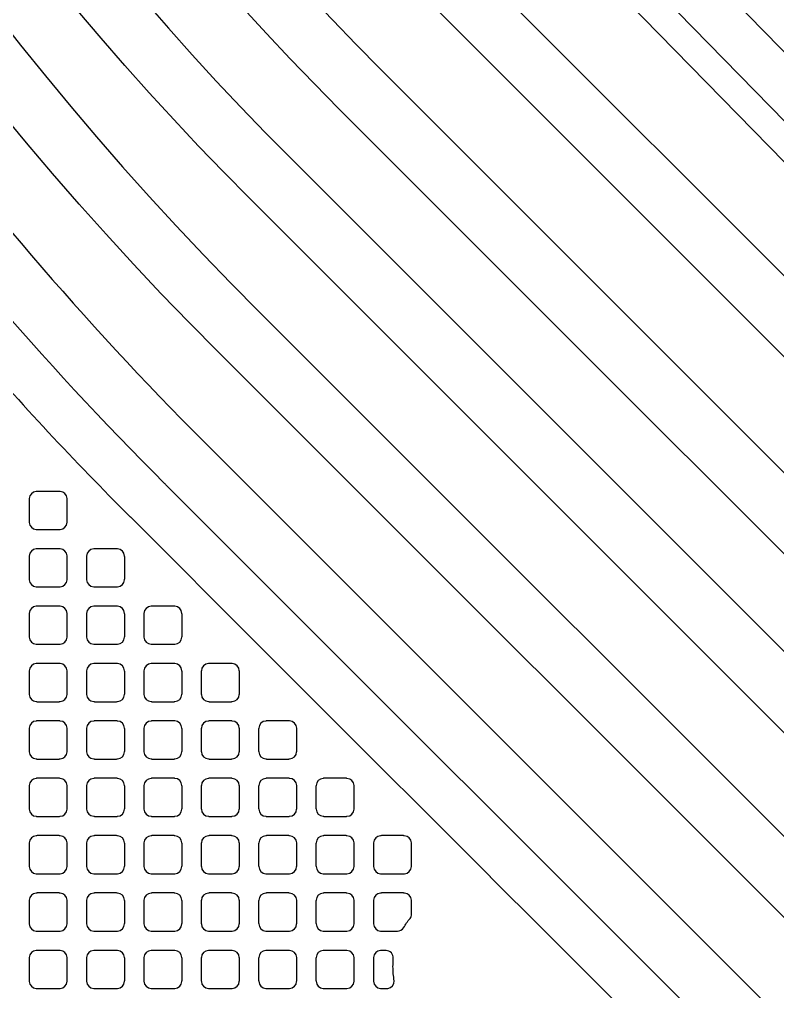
# Model space of a CAD drawing. Extents: x 0 to 248, y 0 to 175.
# Drawn here: x 88.666 to 90.68, y 141.885 to 144.467 of the extents above; entities that cross this region are included whole.
import ezdxf

# ---------------------------------------------------------------- set-up
doc = ezdxf.new("R2010")
doc.units = 0
doc.layers.add('gbr-dxf', color=7, linetype='Continuous')

msp = doc.modelspace()

# ---------------------------------------------------------------- linework, layer by layer
at = {"layer": 'gbr-dxf', "linetype": 'Continuous'}
for points in [[(92.4568, 139.2832, 0.121503), (90.8736, 141.9041, -0.008636), (90.872, 141.9058), (89.1955, 143.582, -0.008712), (89.1938, 143.5837, -0.198755), (86.6473, 149.73, -0.011889)], [(86.7997, 149.7335, 0.198929), (89.3032, 143.6898, -0.008685), (89.3049, 143.6882), (90.9814, 142.0119, -0.008773), (90.983, 142.0102, -0.121503), (92.603, 139.3263, -0.017805)], [(92.791, 139.3798, 0.121763), (91.1195, 142.1497, -0.008691), (91.1179, 142.1514), (89.279, 143.9902, -0.008915), (89.2774, 143.9919, -0.198702), (86.9933, 149.5055, -0.011933)], [(87.1457, 149.509, 0.198897), (89.3868, 144.098, -0.008509), (89.3884, 144.0964), (91.2273, 142.2575, -0.008751), (91.2289, 142.2558, -0.121762), (92.9373, 139.4227, -0.017203)], [(93.1142, 139.4709, 0.122078), (91.3569, 142.3872, -0.008495), (91.3554, 142.3888), (89.5165, 144.2277, -0.008901), (89.5148, 144.2294, -0.198823), (87.3288, 149.5094, -0.007746)], [(87.4812, 149.5075, 0.198838), (89.6243, 144.3355, -0.008522), (89.6258, 144.3339), (91.4647, 142.495, -0.008926), (91.4664, 142.4932, -0.121858), (93.2587, 139.5196, -0.022069)], [(93.47, 139.5743, 0.12221), (91.6203, 142.6472, -0.008815), (91.6186, 142.6488), (89.7781, 144.4893, -0.01398), (89.7753, 144.4922, -0.198689), (87.6987, 149.5077, -0.007704)], [(87.8511, 149.5097, 0.198911), (89.8859, 144.5971, -0.013711), (89.8887, 144.5942), (91.7247, 142.7582, -0.008541), (91.7264, 142.7566, -0.122231), (93.6151, 139.6209, -0.016533)], [(94.0783, 137.5351, 0.196009), (91.9132, 142.846, -0.019381), (91.9113, 142.8481), (90.1557, 144.6432, -0.042234), (90.1514, 144.648, -0.048731), (88.8015, 146.8421, -0.077425), (88.7976, 146.8531, -0.046914), (88.707, 147.8136, -0.010897), (88.707, 147.815), (88.707, 147.8155, -0.016733), (88.7071, 147.8178), (88.7071, 149.4567, -0.014135)], [(88.7833, 149.4587), (88.7833, 147.8155, -0.014012), (88.7832, 147.8136, 0.046654), (88.8715, 146.8724, 0.048616), (90.2105, 144.6961), (91.9677, 142.8993, -0.019718), (91.9697, 142.8972, -0.195845), (94.1545, 137.5371, -0.014149)], [(86.6478, 148.0695, 0.07327), (87.4091, 145.8289, -0.0085), (87.4101, 145.8269), (87.5696, 145.516, -0.007866), (87.5705, 145.5142, 0.077048), (89.1565, 143.3449, -0.013913), (89.1595, 143.3421), (90.7355, 141.766, -0.008796)], [(90.6261, 141.6599), (89.0545, 143.2315, -0.013659), (89.0516, 143.2343, -0.077228), (87.4341, 145.4462, -0.009209), (87.433, 145.4484), (87.2735, 145.7594, -0.008596)], [(87.2755, 145.3647, 0.006915), (87.3941, 145.1431, 0.283708), (87.4129, 145.1336, -0.042373), (87.4133, 145.1336), (87.438, 145.1366, -0.318565), (87.4639, 145.1226, 0.008601), (87.6205, 144.8539, -0.030858), (87.6221, 144.8512, 0.00782), (87.7725, 144.6118, -0.028261), (87.774, 144.6095, 0.034835), (88.5327, 143.604, -0.014848), (88.5336, 143.6031, 0.017277), (88.96, 143.146, -0.023954), (88.9618, 143.1444), (89.3066, 142.7996), (89.3068, 142.7993), (89.4463, 142.6599), (89.4465, 142.6596), (89.9162, 142.19), (89.9164, 142.1897), (90.0559, 142.0503), (90.0561, 142.05), (90.5258, 141.5804)], [(93.1466, 141.7185, 0.017101), (92.878, 142.0918, -0.027017), (92.8764, 142.0939, 0.01976), (92.535, 142.501, -0.020136), (92.5337, 142.5024, 0.007568), (92.5306, 142.5059), (92.5301, 142.5064), (92.0916, 142.9545, -0.016053), (92.0906, 142.9555), (92.0677, 142.9792, -0.023246), (92.0662, 142.9808), (92.0599, 142.9874, -0.014656), (92.059, 142.9883), (91.6484, 143.4082, -0.01468), (91.6475, 143.4091), (90.3093, 144.7772, -0.045648)]]:
    msp.add_lwpolyline(points, format="xyb", dxfattribs=at)
for points in [[(88.6918, 143.1328, -0.098843), (88.6922, 143.1309, 0.393729), (88.7111, 143.1121, -0.095482), (88.7129, 143.1117), (88.7721, 143.1117, -0.104567), (88.7741, 143.1121, 0.393729), (88.793, 143.131, -0.09841), (88.7934, 143.1329), (88.7934, 143.192, -0.101214), (88.793, 143.194, 0.393729), (88.7741, 143.2128, -0.092282), (88.7723, 143.2132), (88.7129, 143.2132, -0.095462), (88.7111, 143.2128, 0.393729), (88.6922, 143.1939, -0.101678), (88.6918, 143.192)], [(88.6918, 142.9804, -0.098843), (88.6922, 142.9785, 0.393729), (88.7111, 142.9597, -0.092282), (88.7129, 142.9593), (88.7722, 142.9593, -0.101214), (88.7741, 142.9597, 0.393729), (88.793, 142.9786, -0.09841), (88.7934, 142.9805), (88.7934, 143.0396, -0.101214), (88.793, 143.0416, 0.393729), (88.7741, 143.0604, -0.095482), (88.7722, 143.0609), (88.713, 143.0609, -0.098843), (88.7111, 143.0604, 0.393729), (88.6922, 143.0415, -0.101678), (88.6918, 143.0396)], [(88.8442, 142.9805, -0.098843), (88.8447, 142.9786, 0.393729), (88.8635, 142.9597, -0.101678), (88.8655, 142.9593), (88.9246, 142.9593, -0.098843), (88.9265, 142.9597, 0.393729), (88.9454, 142.9786, -0.09841), (88.9458, 142.9805), (88.9458, 143.0396, -0.101214), (88.9453, 143.0415, 0.393729), (88.9265, 143.0604, -0.09841), (88.9246, 143.0609), (88.8654, 143.0609, -0.101214), (88.8635, 143.0604, 0.393729), (88.8446, 143.0415, -0.088868), (88.8442, 143.0398)], [(88.6918, 142.828, -0.098843), (88.6922, 142.8261, 0.393729), (88.7111, 142.8073, -0.088868), (88.7128, 142.8069), (88.7722, 142.8069, -0.098843), (88.7741, 142.8073, 0.393729), (88.793, 142.8262, -0.09841), (88.7934, 142.8281), (88.7934, 142.8872, -0.101214), (88.793, 142.8892, 0.393729), (88.7741, 142.908, -0.09841), (88.7722, 142.9085), (88.713, 142.9085, -0.101214), (88.7111, 142.908, 0.393729), (88.6922, 142.8891, -0.101678), (88.6918, 142.8872)], [(88.8442, 142.8281, -0.098843), (88.8447, 142.8262, 0.393729), (88.8635, 142.8073, -0.09841), (88.8654, 142.8069), (88.9246, 142.8069, -0.095462), (88.9265, 142.8073, 0.393729), (88.9454, 142.8262, -0.09841), (88.9458, 142.8281), (88.9458, 142.8872, -0.101214), (88.9453, 142.8891, 0.393729), (88.9265, 142.908, -0.101678), (88.9245, 142.9085), (88.8655, 142.9085, -0.104567), (88.8635, 142.908, 0.393729), (88.8446, 142.8891, -0.088868), (88.8442, 142.8874)], [(88.9966, 142.828, -0.095462), (88.997, 142.8262, 0.393729), (89.0159, 142.8073, -0.092282), (89.0177, 142.8069), (89.0771, 142.8069, -0.089302), (89.0788, 142.8073, 0.393729), (89.0977, 142.8261, -0.101678), (89.0982, 142.8281), (89.0982, 142.8874, -0.092621), (89.0978, 142.8892, 0.393729), (89.0789, 142.9081, -0.095482), (89.0771, 142.9085), (89.0178, 142.9085, -0.098843), (89.0159, 142.908, 0.393729), (88.9971, 142.8892, -0.09841), (88.9966, 142.8873)], [(88.6918, 142.6756, -0.098843), (88.6922, 142.6737, 0.393729), (88.7111, 142.6549, -0.09841), (88.713, 142.6544), (88.7721, 142.6544, -0.10699), (88.7741, 142.6549, 0.393729), (88.793, 142.6738, -0.09841), (88.7934, 142.6757), (88.7934, 142.7348, -0.101214), (88.793, 142.7368, 0.393729), (88.7741, 142.7556, -0.101678), (88.7721, 142.7561), (88.7131, 142.7561, -0.104567), (88.7111, 142.7556, 0.393729), (88.6922, 142.7367, -0.101678), (88.6918, 142.7348)], [(88.8442, 142.6757, -0.098843), (88.8447, 142.6738, 0.393729), (88.8635, 142.6549, -0.107228), (88.8656, 142.6544), (88.9245, 142.6544, -0.104567), (88.9265, 142.6549, 0.393729), (88.9454, 142.6738, -0.09841), (88.9458, 142.6757), (88.9458, 142.7348, -0.101214), (88.9453, 142.7367, 0.393729), (88.9265, 142.7556, -0.104195), (88.9245, 142.7561), (88.8655, 142.7561, -0.10699), (88.8635, 142.7556, 0.393729), (88.8446, 142.7367, -0.088868), (88.8442, 142.735)], [(88.9966, 142.6756, -0.095462), (88.997, 142.6738, 0.393729), (89.0159, 142.6549, -0.101678), (89.0178, 142.6544), (89.0769, 142.6544, -0.098843), (89.0788, 142.6549, 0.393729), (89.0977, 142.6737, -0.101678), (89.0982, 142.6757), (89.0982, 142.735, -0.092621), (89.0978, 142.7368, 0.393729), (89.0789, 142.7557, -0.09841), (89.077, 142.7561), (89.0179, 142.7561, -0.101214), (89.0159, 142.7556, 0.393729), (88.9971, 142.7368, -0.09841), (88.9966, 142.7349)], [(89.149, 142.6756, -0.095462), (89.1494, 142.6737, 0.393729), (89.1683, 142.6549, -0.09841), (89.1702, 142.6544), (89.2293, 142.6544, -0.10699), (89.2313, 142.6549, 0.393729), (89.2502, 142.6738, -0.088868), (89.2506, 142.6755), (89.2506, 142.735, -0.092621), (89.2502, 142.7368, 0.393729), (89.2313, 142.7556, -0.101678), (89.2293, 142.7561), (89.1703, 142.7561, -0.104567), (89.1683, 142.7556, 0.393729), (89.1494, 142.7367, -0.09841), (89.149, 142.7348)], [(88.6918, 142.5232, -0.098843), (88.6922, 142.5213, 0.393729), (88.7111, 142.5025, -0.095482), (88.7129, 142.5021), (88.7721, 142.5021, -0.104567), (88.7741, 142.5025, 0.393729), (88.793, 142.5214, -0.09841), (88.7934, 142.5233), (88.7934, 142.5824, -0.101214), (88.793, 142.5844, 0.393729), (88.7741, 142.6032, -0.092282), (88.7723, 142.6036), (88.7129, 142.6036, -0.095462), (88.7111, 142.6032, 0.393729), (88.6922, 142.5843, -0.101678), (88.6918, 142.5824)], [(88.8442, 142.5233, -0.098843), (88.8447, 142.5214, 0.393729), (88.8635, 142.5025, -0.104195), (88.8656, 142.5021), (88.9245, 142.5021, -0.101214), (88.9265, 142.5025, 0.393729), (88.9454, 142.5214, -0.09841), (88.9458, 142.5233), (88.9458, 142.5824, -0.101214), (88.9453, 142.5843, 0.393729), (88.9265, 142.6032, -0.095482), (88.9246, 142.6036), (88.8654, 142.6036, -0.098843), (88.8635, 142.6032, 0.393729), (88.8446, 142.5843, -0.088868), (88.8442, 142.5826)], [(88.9966, 142.5232, -0.095462), (88.997, 142.5214, 0.393729), (89.0159, 142.5025, -0.09841), (89.0178, 142.5021), (89.077, 142.5021, -0.095462), (89.0788, 142.5025, 0.393729), (89.0977, 142.5213, -0.101678), (89.0982, 142.5233), (89.0982, 142.5826, -0.092621), (89.0978, 142.5844, 0.393729), (89.0789, 142.6033, -0.088868), (89.0772, 142.6036), (89.0177, 142.6036, -0.092621), (89.0159, 142.6032, 0.393729), (88.9971, 142.5844, -0.09841), (88.9966, 142.5825)], [(89.149, 142.5232, -0.095462), (89.1494, 142.5213, 0.393729), (89.1683, 142.5025, -0.095482), (89.1701, 142.5021), (89.2293, 142.5021, -0.104567), (89.2313, 142.5025, 0.393729), (89.2502, 142.5214, -0.088868), (89.2506, 142.5231), (89.2506, 142.5826, -0.092621), (89.2502, 142.5844, 0.393729), (89.2313, 142.6032, -0.092282), (89.2295, 142.6036), (89.1701, 142.6036, -0.095462), (89.1683, 142.6032, 0.393729), (89.1494, 142.5843, -0.09841), (89.149, 142.5824)], [(89.3014, 142.5233, -0.101214), (89.3018, 142.5214, 0.393729), (89.3207, 142.5025, -0.09841), (89.3226, 142.5021), (89.3818, 142.5021, -0.095462), (89.3836, 142.5025, 0.393729), (89.4025, 142.5213, -0.107228), (89.403, 142.5234), (89.403, 142.5825, -0.098843), (89.4026, 142.5844, 0.393729), (89.3837, 142.6033, -0.088868), (89.382, 142.6036), (89.3225, 142.6036, -0.092621), (89.3207, 142.6032, 0.393729), (89.3019, 142.5844, -0.104195), (89.3014, 142.5824)], [(88.6918, 142.3708, -0.098843), (88.6922, 142.3689, 0.393729), (88.7111, 142.3501, -0.092282), (88.7129, 142.3497), (88.7722, 142.3497, -0.101214), (88.7741, 142.3501, 0.393729), (88.793, 142.369, -0.09841), (88.7934, 142.3709), (88.7934, 142.43, -0.101214), (88.793, 142.432, 0.393729), (88.7741, 142.4508, -0.095482), (88.7722, 142.4513), (88.713, 142.4513, -0.098843), (88.7111, 142.4508, 0.393729), (88.6922, 142.4319, -0.101678), (88.6918, 142.43)], [(88.8442, 142.3709, -0.098843), (88.8447, 142.369, 0.393729), (88.8635, 142.3501, -0.101678), (88.8655, 142.3497), (88.9246, 142.3497, -0.098843), (88.9265, 142.3501, 0.393729), (88.9454, 142.369, -0.09841), (88.9458, 142.3709), (88.9458, 142.43, -0.101214), (88.9453, 142.4319, 0.393729), (88.9265, 142.4508, -0.09841), (88.9246, 142.4513), (88.8654, 142.4513, -0.101214), (88.8635, 142.4508, 0.393729), (88.8446, 142.4319, -0.088868), (88.8442, 142.4302)], [(88.9966, 142.3708, -0.095462), (88.997, 142.369, 0.393729), (89.0159, 142.3501, -0.095482), (89.0177, 142.3497), (89.0771, 142.3497, -0.092621), (89.0788, 142.3501, 0.393729), (89.0977, 142.3689, -0.101678), (89.0982, 142.3709), (89.0982, 142.4302, -0.092621), (89.0978, 142.432, 0.393729), (89.0789, 142.4509, -0.092282), (89.0771, 142.4513), (89.0178, 142.4513, -0.095462), (89.0159, 142.4508, 0.393729), (88.9971, 142.432, -0.09841), (88.9966, 142.4301)], [(89.149, 142.3708, -0.095462), (89.1494, 142.3689, 0.393729), (89.1683, 142.3501, -0.092282), (89.1701, 142.3497), (89.2294, 142.3497, -0.101214), (89.2313, 142.3501, 0.393729), (89.2502, 142.369, -0.088868), (89.2506, 142.3707), (89.2506, 142.4302, -0.092621), (89.2502, 142.432, 0.393729), (89.2313, 142.4508, -0.095482), (89.2294, 142.4513), (89.1702, 142.4513, -0.098843), (89.1683, 142.4508, 0.393729), (89.1494, 142.4319, -0.09841), (89.149, 142.43)], [(89.3014, 142.3709, -0.101214), (89.3018, 142.369, 0.393729), (89.3207, 142.3501, -0.095482), (89.3225, 142.3497), (89.3819, 142.3497, -0.092621), (89.3836, 142.3501, 0.393729), (89.4025, 142.3689, -0.107228), (89.403, 142.371), (89.403, 142.4301, -0.098843), (89.4026, 142.432, 0.393729), (89.3837, 142.4509, -0.092282), (89.3819, 142.4513), (89.3226, 142.4513, -0.095462), (89.3207, 142.4508, 0.393729), (89.3019, 142.432, -0.104195), (89.3014, 142.43)], [(89.4538, 142.3709, -0.098843), (89.4543, 142.369, 0.393729), (89.4731, 142.3501, -0.101678), (89.4751, 142.3497), (89.5342, 142.3497, -0.098843), (89.5361, 142.3501, 0.393729), (89.555, 142.369, -0.09841), (89.5554, 142.3709), (89.5554, 142.43, -0.101214), (89.5549, 142.4319, 0.393729), (89.5361, 142.4508, -0.09841), (89.5342, 142.4513), (89.475, 142.4513, -0.101214), (89.4731, 142.4508, 0.393729), (89.4542, 142.4319, -0.088868), (89.4538, 142.4302)], [(88.6918, 142.2184, -0.098843), (88.6922, 142.2165, 0.393729), (88.7111, 142.1977, -0.088868), (88.7128, 142.1973), (88.7722, 142.1973, -0.098843), (88.7741, 142.1977, 0.393729), (88.793, 142.2166, -0.09841), (88.7934, 142.2185), (88.7934, 142.2776, -0.101214), (88.793, 142.2796, 0.393729), (88.7741, 142.2984, -0.09841), (88.7722, 142.2989), (88.713, 142.2989, -0.101214), (88.7111, 142.2984, 0.393729), (88.6922, 142.2795, -0.101678), (88.6918, 142.2776)], [(88.8442, 142.2185, -0.098843), (88.8447, 142.2166, 0.393729), (88.8635, 142.1977, -0.09841), (88.8654, 142.1973), (88.9246, 142.1973, -0.095462), (88.9265, 142.1977, 0.393729), (88.9454, 142.2166, -0.09841), (88.9458, 142.2185), (88.9458, 142.2776, -0.101214), (88.9453, 142.2795, 0.393729), (88.9265, 142.2984, -0.101678), (88.9245, 142.2989), (88.8655, 142.2989, -0.104567), (88.8635, 142.2984, 0.393729), (88.8446, 142.2795, -0.088868), (88.8442, 142.2778)], [(88.9966, 142.2184, -0.095462), (88.997, 142.2166, 0.393729), (89.0159, 142.1977, -0.092282), (89.0177, 142.1973), (89.0771, 142.1973, -0.089302), (89.0788, 142.1977, 0.393729), (89.0977, 142.2165, -0.101678), (89.0982, 142.2185), (89.0982, 142.2778, -0.092621), (89.0978, 142.2796, 0.393729), (89.0789, 142.2985, -0.095482), (89.0771, 142.2989), (89.0178, 142.2989, -0.098843), (89.0159, 142.2984, 0.393729), (88.9971, 142.2796, -0.09841), (88.9966, 142.2777)], [(89.149, 142.2184, -0.095462), (89.1494, 142.2165, 0.393729), (89.1683, 142.1977, -0.088868), (89.17, 142.1973), (89.2294, 142.1973, -0.098843), (89.2313, 142.1977, 0.393729), (89.2502, 142.2166, -0.088868), (89.2506, 142.2183), (89.2506, 142.2778, -0.092621), (89.2502, 142.2796, 0.393729), (89.2313, 142.2984, -0.09841), (89.2294, 142.2989), (89.1702, 142.2989, -0.101214), (89.1683, 142.2984, 0.393729), (89.1494, 142.2795, -0.09841), (89.149, 142.2776)], [(89.3014, 142.2185, -0.101214), (89.3018, 142.2166, 0.393729), (89.3207, 142.1977, -0.092282), (89.3225, 142.1973), (89.3819, 142.1973, -0.089302), (89.3836, 142.1977, 0.393729), (89.4025, 142.2165, -0.107228), (89.403, 142.2186), (89.403, 142.2777, -0.098843), (89.4026, 142.2796, 0.393729), (89.3837, 142.2985, -0.095482), (89.3819, 142.2989), (89.3226, 142.2989, -0.098843), (89.3207, 142.2984, 0.393729), (89.3019, 142.2796, -0.104195), (89.3014, 142.2776)], [(89.4538, 142.2185, -0.098843), (89.4543, 142.2166, 0.393729), (89.4731, 142.1977, -0.09841), (89.475, 142.1973), (89.5342, 142.1973, -0.095462), (89.5361, 142.1977, 0.393729), (89.555, 142.2166, -0.09841), (89.5554, 142.2185), (89.5554, 142.2776, -0.101214), (89.5549, 142.2795, 0.393729), (89.5361, 142.2984, -0.101678), (89.5341, 142.2989), (89.4751, 142.2989, -0.104567), (89.4731, 142.2984, 0.393729), (89.4542, 142.2795, -0.088868), (89.4538, 142.2778)], [(89.6062, 142.2185, -0.098843), (89.6067, 142.2166, 0.393729), (89.6255, 142.1977, -0.095482), (89.6274, 142.1973), (89.6867, 142.1973, -0.092621), (89.6885, 142.1977, 0.393729), (89.7073, 142.2166, -0.09841), (89.7078, 142.2185), (89.7078, 142.2776, -0.101214), (89.7073, 142.2795, 0.393729), (89.6884, 142.2984, -0.104195), (89.6864, 142.2989), (89.6274, 142.2989, -0.095462), (89.6255, 142.2985, 0.393729), (89.6067, 142.2796, -0.101678), (89.6062, 142.2776)], [(88.6918, 142.066, -0.098843), (88.6922, 142.0641, 0.393729), (88.7111, 142.0453, -0.09841), (88.713, 142.0448), (88.7721, 142.0448, -0.10699), (88.7741, 142.0453, 0.393729), (88.793, 142.0642, -0.09841), (88.7934, 142.0661), (88.7934, 142.1252, -0.101214), (88.793, 142.1272, 0.393729), (88.7741, 142.146, -0.101678), (88.7721, 142.1465), (88.7131, 142.1465, -0.104567), (88.7111, 142.146, 0.393729), (88.6922, 142.1271, -0.101678), (88.6918, 142.1252)], [(88.8442, 142.0661, -0.098843), (88.8447, 142.0642, 0.393729), (88.8635, 142.0453, -0.107228), (88.8656, 142.0448), (88.9245, 142.0448, -0.104567), (88.9265, 142.0453, 0.393729), (88.9454, 142.0642, -0.09841), (88.9458, 142.0661), (88.9458, 142.1252, -0.101214), (88.9453, 142.1271, 0.393729), (88.9265, 142.146, -0.104195), (88.9245, 142.1465), (88.8655, 142.1465, -0.10699), (88.8635, 142.146, 0.393729), (88.8446, 142.1271, -0.088868), (88.8442, 142.1254)], [(88.9966, 142.066, -0.095462), (88.997, 142.0642, 0.393729), (89.0159, 142.0453, -0.101678), (89.0178, 142.0448), (89.0769, 142.0448, -0.098843), (89.0788, 142.0453, 0.393729), (89.0977, 142.0641, -0.101678), (89.0982, 142.0661), (89.0982, 142.1254, -0.092621), (89.0978, 142.1272, 0.393729), (89.0789, 142.1461, -0.09841), (89.077, 142.1465), (89.0179, 142.1465, -0.101214), (89.0159, 142.146, 0.393729), (88.9971, 142.1272, -0.09841), (88.9966, 142.1253)], [(89.149, 142.066, -0.095462), (89.1494, 142.0641, 0.393729), (89.1683, 142.0453, -0.09841), (89.1702, 142.0448), (89.2293, 142.0448, -0.10699), (89.2313, 142.0453, 0.393729), (89.2502, 142.0642, -0.088868), (89.2506, 142.0659), (89.2506, 142.1254, -0.092621), (89.2502, 142.1272, 0.393729), (89.2313, 142.146, -0.101678), (89.2293, 142.1465), (89.1703, 142.1465, -0.104567), (89.1683, 142.146, 0.393729), (89.1494, 142.1271, -0.09841), (89.149, 142.1252)], [(89.3014, 142.0661, -0.101214), (89.3018, 142.0642, 0.393729), (89.3207, 142.0453, -0.101678), (89.3226, 142.0448), (89.3817, 142.0448, -0.098843), (89.3836, 142.0453, 0.393729), (89.4025, 142.0641, -0.107228), (89.403, 142.0662), (89.403, 142.1253, -0.098843), (89.4026, 142.1272, 0.393729), (89.3837, 142.1461, -0.09841), (89.3818, 142.1465), (89.3227, 142.1465, -0.101214), (89.3207, 142.146, 0.393729), (89.3019, 142.1272, -0.104195), (89.3014, 142.1252)], [(89.4538, 142.0661, -0.098843), (89.4543, 142.0642, 0.393729), (89.4731, 142.0453, -0.107228), (89.4752, 142.0448), (89.5341, 142.0448, -0.104567), (89.5361, 142.0453, 0.393729), (89.555, 142.0642, -0.09841), (89.5554, 142.0661), (89.5554, 142.1252, -0.101214), (89.5549, 142.1271, 0.393729), (89.5361, 142.146, -0.104195), (89.5341, 142.1465), (89.4751, 142.1465, -0.10699), (89.4731, 142.146, 0.393729), (89.4542, 142.1271, -0.088868), (89.4538, 142.1254)], [(89.6062, 142.066, -0.095462), (89.6066, 142.0642, 0.393729), (89.6255, 142.0453, -0.101678), (89.6274, 142.0448), (89.67, 142.0448, -0.03609), (89.6703, 142.0449, 0.245634), (89.6864, 142.054), (89.6865, 142.0541, -0.037269), (89.7037, 142.0789), (89.7037, 142.079, 0.153685), (89.7078, 142.0903, -0.037059), (89.7078, 142.0906), (89.7078, 142.1254, -0.092621), (89.7074, 142.1272, 0.393729), (89.6885, 142.1461, -0.09841), (89.6866, 142.1465), (89.6275, 142.1465, -0.101214), (89.6255, 142.146, 0.393729), (89.6067, 142.1272, -0.09841), (89.6062, 142.1253)], [(88.6918, 141.9136, -0.098843), (88.6922, 141.9117, 0.393729), (88.7111, 141.8929, -0.095482), (88.7129, 141.8925), (88.7721, 141.8925, -0.104567), (88.7741, 141.8929, 0.393729), (88.793, 141.9118, -0.09841), (88.7934, 141.9137), (88.7934, 141.9728, -0.101214), (88.793, 141.9748, 0.393729), (88.7741, 141.9936, -0.092282), (88.7723, 141.994), (88.7129, 141.994, -0.095462), (88.7111, 141.9936, 0.393729), (88.6922, 141.9747, -0.101678), (88.6918, 141.9728)], [(88.8442, 141.9137, -0.098843), (88.8447, 141.9118, 0.393729), (88.8635, 141.8929, -0.104195), (88.8656, 141.8925), (88.9245, 141.8925, -0.101214), (88.9265, 141.8929, 0.393729), (88.9454, 141.9118, -0.09841), (88.9458, 141.9137), (88.9458, 141.9728, -0.101214), (88.9453, 141.9747, 0.393729), (88.9265, 141.9936, -0.095482), (88.9246, 141.994), (88.8654, 141.994, -0.098843), (88.8635, 141.9936, 0.393729), (88.8446, 141.9747, -0.088868), (88.8442, 141.973)], [(88.9966, 141.9136, -0.095462), (88.997, 141.9118, 0.393729), (89.0159, 141.8929, -0.09841), (89.0178, 141.8925), (89.077, 141.8925, -0.095462), (89.0788, 141.8929, 0.393729), (89.0977, 141.9117, -0.101678), (89.0982, 141.9137), (89.0982, 141.973, -0.092621), (89.0978, 141.9748, 0.393729), (89.0789, 141.9937, -0.088868), (89.0772, 141.994), (89.0177, 141.994, -0.092621), (89.0159, 141.9936, 0.393729), (88.9971, 141.9748, -0.09841), (88.9966, 141.9729)], [(89.149, 141.9136, -0.095462), (89.1494, 141.9117, 0.393729), (89.1683, 141.8929, -0.095482), (89.1701, 141.8925), (89.2293, 141.8925, -0.104567), (89.2313, 141.8929, 0.393729), (89.2502, 141.9118, -0.088868), (89.2506, 141.9135), (89.2506, 141.973, -0.092621), (89.2502, 141.9748, 0.393729), (89.2313, 141.9936, -0.092282), (89.2295, 141.994), (89.1701, 141.994, -0.095462), (89.1683, 141.9936, 0.393729), (89.1494, 141.9747, -0.09841), (89.149, 141.9728)], [(89.3014, 141.9137, -0.101214), (89.3018, 141.9118, 0.393729), (89.3207, 141.8929, -0.09841), (89.3226, 141.8925), (89.3818, 141.8925, -0.095462), (89.3836, 141.8929, 0.393729), (89.4025, 141.9117, -0.107228), (89.403, 141.9138), (89.403, 141.9729, -0.098843), (89.4026, 141.9748, 0.393729), (89.3837, 141.9937, -0.088868), (89.382, 141.994), (89.3225, 141.994, -0.092621), (89.3207, 141.9936, 0.393729), (89.3019, 141.9748, -0.104195), (89.3014, 141.9728)], [(89.4538, 141.9137, -0.098843), (89.4543, 141.9118, 0.393729), (89.4731, 141.8929, -0.104195), (89.4752, 141.8925), (89.5341, 141.8925, -0.101214), (89.5361, 141.8929, 0.393729), (89.555, 141.9118, -0.09841), (89.5554, 141.9137), (89.5554, 141.9728, -0.101214), (89.5549, 141.9747, 0.393729), (89.5361, 141.9936, -0.095482), (89.5342, 141.994), (89.475, 141.994, -0.098843), (89.4731, 141.9936, 0.393729), (89.4542, 141.9747, -0.088868), (89.4538, 141.973)], [(89.6062, 141.9137, -0.098843), (89.6067, 141.9118, 0.393729), (89.6255, 141.8929, -0.101678), (89.6275, 141.8925), (89.6448, 141.8925, 0.376128), (89.6618, 141.913, -0.046961), (89.6583, 141.9509, -0.024163), (89.6592, 141.9704, -0.09283), (89.659, 141.9727, 0.423762), (89.6401, 141.9936, -0.087616), (89.638, 141.994), (89.6273, 141.994, -0.089302), (89.6255, 141.9937, 0.393729), (89.6067, 141.9748, -0.101678), (89.6062, 141.9728)]]:
    msp.add_lwpolyline(points, format="xyb", close=True, dxfattribs=at)

doc.saveas('drawing.dxf')
